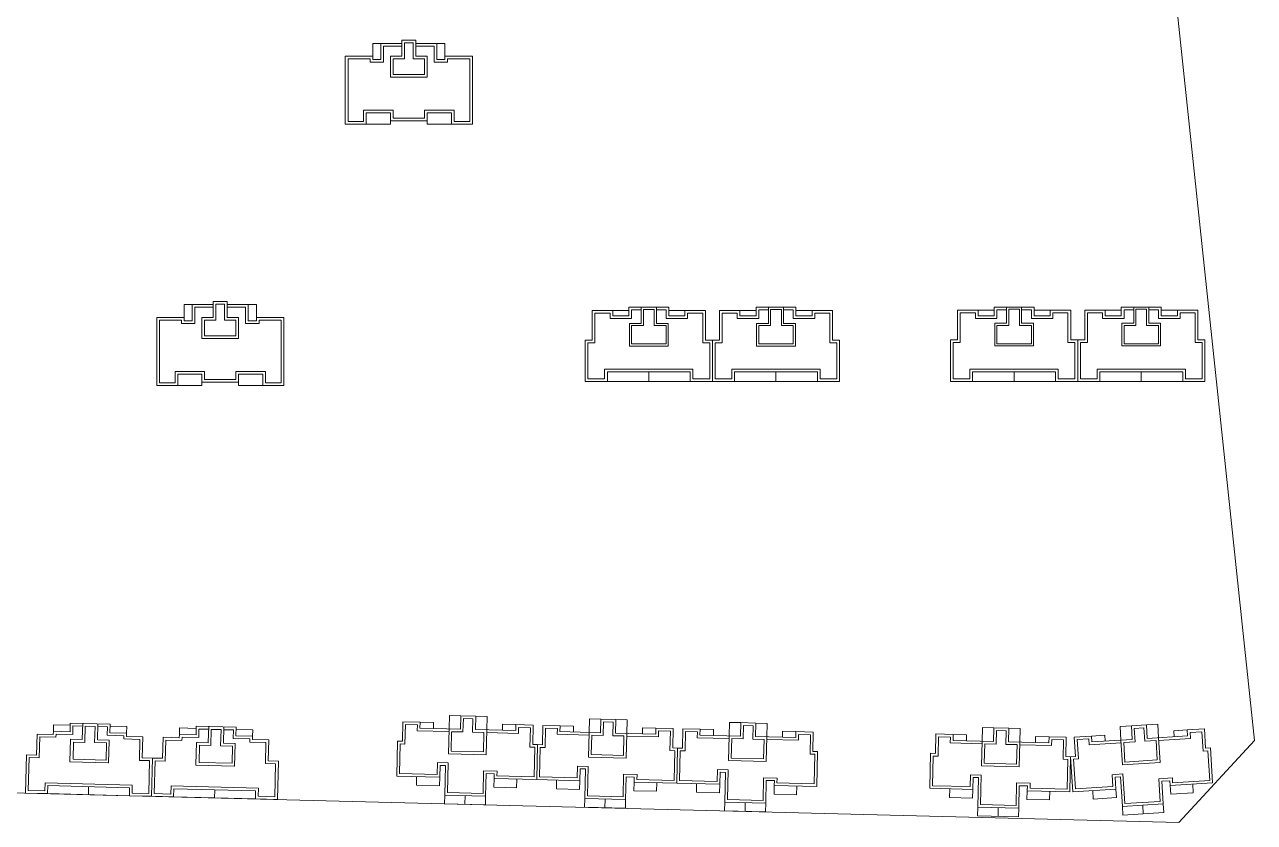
# Model space of a CAD drawing. Extents: x 65861 to 191729, y -16848 to 27649.
# Drawn here: x 134733 to 137016, y -13831 to -12351 of the extents above; entities that cross this region are included whole.
import ezdxf

# ---------------------------------------------------------------- set-up
doc = ezdxf.new("R2010")
doc.units = 0
doc.header["$LTSCALE"] = 1000
doc.header["$MEASUREMENT"] = 0
doc.layers.add('140', color=2, linetype='Continuous', lineweight=5)

msp = doc.modelspace()

# ---------------------------------------------------------------- linework, layer by layer
at = {"layer": '140', "color": 7}
for p, q in [((137016.2, -13678.4), (136757.8, -11240.6)), ((135379.7, -12385.4), (135394.7, -12385.4)), ((135379.7, -12409.4), (135379.7, -12385.4)), ((135394.7, -12385.4), (135394.7, -12415.4)), ((135433.7, -12385.4), (135394.7, -12385.4)), ((135399.7, -12390.4), (135399.7, -12420.4)), ((135433.7, -12390.4), (135399.7, -12390.4)), ((135433.7, -12379.4), (135433.7, -12385.4)), ((135459.7, -12379.4), (135433.7, -12379.4)), ((135433.7, -12385.4), (135433.7, -12409.4)), ((135438.7, -12384.4), (135438.7, -12385.4)), ((135454.7, -12384.4), (135438.7, -12384.4)), ((135438.7, -12385.4), (135438.7, -12414.4)), ((135454.7, -12414.4), (135454.7, -12384.4)), ((135459.7, -12385.4), (135459.7, -12379.4)), ((135459.7, -12409.4), (135459.7, -12379.4)), ((135498.7, -12385.4), (135459.7, -12385.4)), ((135493.7, -12390.4), (135459.7, -12390.4)), ((135493.7, -12420.4), (135493.7, -12390.4)), ((135513.7, -12385.4), (135498.7, -12385.4)), ((135498.7, -12415.4), (135498.7, -12385.4)), ((135513.7, -12409.4), (135513.7, -12385.4)), ((135328.7, -12409.4), (135328.7, -12535.4)), ((135361.7, -12409.4), (135328.7, -12409.4)), ((135333.7, -12414.4), (135333.7, -12530.4)), ((135361.7, -12414.4), (135333.7, -12414.4)), ((135379.7, -12409.4), (135361.7, -12409.4)), ((135374.7, -12414.4), (135361.7, -12414.4)), ((135374.7, -12420.4), (135374.7, -12414.4)), ((135379.7, -12415.4), (135379.7, -12409.4)), ((135394.7, -12415.4), (135379.7, -12415.4)), ((135412.7, -12409.4), (135412.7, -12448.4)), ((135433.7, -12409.4), (135412.7, -12409.4)), ((135417.7, -12414.4), (135417.7, -12443.4)), ((135438.7, -12414.4), (135417.7, -12414.4)), ((135475.7, -12414.4), (135454.7, -12414.4)), ((135480.7, -12409.4), (135459.7, -12409.4)), ((135475.7, -12443.4), (135475.7, -12414.4)), ((135480.7, -12448.4), (135480.7, -12409.4)), ((135513.7, -12415.4), (135498.7, -12415.4)), ((135513.7, -12409.4), (135513.7, -12415.4)), ((135531.7, -12409.4), (135513.7, -12409.4)), ((135518.7, -12414.4), (135518.7, -12420.4)), ((135531.7, -12414.4), (135518.7, -12414.4)), ((135564.7, -12409.4), (135531.7, -12409.4)), ((135559.7, -12414.4), (135531.7, -12414.4)), ((135559.7, -12530.4), (135559.7, -12414.4)), ((135564.7, -12535.4), (135564.7, -12409.4)), ((135399.7, -12420.4), (135374.7, -12420.4)), ((135518.7, -12420.4), (135493.7, -12420.4)), ((135412.7, -12448.4), (135480.7, -12448.4)), ((135417.7, -12443.4), (135475.7, -12443.4)), ((135362.7, -12509.4), (135417.7, -12509.4)), ((135362.7, -12530.4), (135362.7, -12509.4)), ((135417.7, -12509.4), (135417.7, -12524.4)), ((135475.7, -12509.4), (135530.7, -12509.4)), ((135475.7, -12524.4), (135475.7, -12509.4)), ((135530.7, -12509.4), (135530.7, -12530.4)), ((135333.7, -12530.4), (135362.7, -12530.4)), ((135367.7, -12514.4), (135412.7, -12514.4)), ((135367.7, -12535.4), (135367.7, -12514.4)), ((135412.7, -12514.4), (135412.7, -12529.4)), ((135412.7, -12535.4), (135412.7, -12529.4)), ((135412.7, -12529.4), (135446.7, -12529.4)), ((135417.7, -12524.4), (135446.7, -12524.4)), ((135446.7, -12524.4), (135475.7, -12524.4)), ((135446.7, -12529.4), (135480.7, -12529.4)), ((135480.7, -12514.4), (135525.7, -12514.4)), ((135480.7, -12529.4), (135480.7, -12514.4)), ((135480.7, -12535.4), (135480.7, -12529.4)), ((135525.7, -12514.4), (135525.7, -12535.4)), ((135530.7, -12530.4), (135559.7, -12530.4)), ((135328.7, -12535.4), (135367.7, -12535.4)), ((135367.7, -12535.4), (135412.7, -12535.4)), ((135525.7, -12535.4), (135480.7, -12535.4)), ((135525.7, -12535.4), (135564.7, -12535.4)), ((135029.6, -12870), (135044.6, -12870)), ((135029.6, -12894), (135029.6, -12870)), ((135044.6, -12870), (135044.6, -12900)), ((135083.6, -12870), (135044.6, -12870)), ((135049.6, -12875), (135049.6, -12905)), ((135083.6, -12875), (135049.6, -12875)), ((135083.6, -12864), (135083.6, -12870)), ((135109.6, -12864), (135083.6, -12864)), ((135083.6, -12870), (135083.6, -12894)), ((135088.6, -12869), (135088.6, -12870)), ((135104.6, -12869), (135088.6, -12869)), ((135088.6, -12870), (135088.6, -12899)), ((135104.6, -12899), (135104.6, -12869)), ((135109.6, -12870), (135109.6, -12864)), ((135109.6, -12894), (135109.6, -12864)), ((135148.6, -12870), (135109.6, -12870)), ((135143.6, -12875), (135109.6, -12875)), ((135143.6, -12905), (135143.6, -12875)), ((135163.6, -12870), (135148.6, -12870)), ((135148.6, -12900), (135148.6, -12870)), ((135163.6, -12894), (135163.6, -12870)), ((135855.1, -12875), (135929.1, -12875)), ((135855.1, -12891), (135855.1, -12875)), ((135878.1, -12875), (135878.1, -12905)), ((135906.1, -12905), (135906.1, -12875)), ((135929.1, -12875), (135929.1, -12891)), ((136091.1, -12875), (136165.1, -12875)), ((136091.1, -12891), (136091.1, -12875)), ((136114.1, -12875), (136114.1, -12905)), ((136142.1, -12905), (136142.1, -12875)), ((136165.1, -12875), (136165.1, -12891)), ((136533.2, -12874.6), (136607.2, -12874.6)), ((136533.2, -12890.6), (136533.2, -12874.6)), ((136556.2, -12874.6), (136556.2, -12904.6)), ((136584.2, -12904.6), (136584.2, -12874.6)), ((136607.2, -12874.6), (136607.2, -12890.6)), ((136769.2, -12874.6), (136843.2, -12874.6)), ((136769.2, -12890.6), (136769.2, -12874.6)), ((136792.2, -12874.6), (136792.2, -12904.6)), ((136820.2, -12904.6), (136820.2, -12874.6)), ((136843.2, -12874.6), (136843.2, -12890.6)), ((134978.6, -12894), (134978.6, -13020)), ((135011.6, -12894), (134978.6, -12894)), ((135029.6, -12894), (135011.6, -12894)), ((135029.6, -12900), (135029.6, -12894)), ((135062.6, -12894), (135062.6, -12933)), ((135083.6, -12894), (135062.6, -12894)), ((135130.6, -12894), (135109.6, -12894)), ((135130.6, -12933), (135130.6, -12894)), ((135163.6, -12894), (135163.6, -12900)), ((135181.6, -12894), (135163.6, -12894)), ((135214.6, -12894), (135181.6, -12894)), ((135214.6, -13020), (135214.6, -12894)), ((135787.1, -12881), (135825.1, -12881)), ((135787.1, -12936), (135787.1, -12881)), ((135792.1, -12886), (135820.1, -12886)), ((135792.1, -12941), (135792.1, -12886)), ((135820.1, -12886), (135820.1, -12896)), ((135820.1, -12896), (135860.1, -12896)), ((135823.1, -12881), (135825.1, -12881)), ((135825.1, -12881), (135855.1, -12881)), ((135825.1, -12881), (135825.1, -12891)), ((135825.1, -12891), (135855.1, -12891)), ((135860.1, -12880), (135878.1, -12880)), ((135860.1, -12896), (135860.1, -12880)), ((135902.1, -12879), (135882.1, -12879)), ((135882.1, -12879), (135882.1, -12909)), ((135902.1, -12909), (135902.1, -12879)), ((135906.1, -12880), (135924.1, -12880)), ((135924.1, -12880), (135924.1, -12896)), ((135924.1, -12896), (135964.1, -12896)), ((135959.1, -12881), (135929.1, -12881)), ((135929.1, -12891), (135959.1, -12891)), ((135959.1, -12881), (135997.1, -12881)), ((135959.1, -12891), (135959.1, -12881)), ((135964.1, -12886), (135992.1, -12886)), ((135964.1, -12896), (135964.1, -12886)), ((135992.1, -12886), (135992.1, -12941)), ((135997.1, -12881), (135997.1, -12936)), ((136023.1, -12881), (136061.1, -12881)), ((136023.1, -12936), (136023.1, -12881)), ((136028.1, -12886), (136056.1, -12886)), ((136028.1, -12941), (136028.1, -12886)), ((136056.1, -12886), (136056.1, -12896)), ((136056.1, -12896), (136096.1, -12896)), ((136059.1, -12881), (136061.1, -12881)), ((136061.1, -12881), (136091.1, -12881)), ((136061.1, -12881), (136061.1, -12891)), ((136061.1, -12891), (136091.1, -12891)), ((136096.1, -12880), (136114.1, -12880)), ((136096.1, -12896), (136096.1, -12880)), ((136138.1, -12879), (136118.1, -12879)), ((136118.1, -12879), (136118.1, -12909)), ((136138.1, -12909), (136138.1, -12879)), ((136142.1, -12880), (136160.1, -12880)), ((136160.1, -12880), (136160.1, -12896)), ((136160.1, -12896), (136200.1, -12896)), ((136195.1, -12881), (136165.1, -12881)), ((136165.1, -12891), (136195.1, -12891)), ((136195.1, -12881), (136233.1, -12881)), ((136195.1, -12891), (136195.1, -12881)), ((136200.1, -12886), (136228.1, -12886)), ((136200.1, -12896), (136200.1, -12886)), ((136228.1, -12886), (136228.1, -12941)), ((136233.1, -12881), (136233.1, -12936)), ((136465.2, -12880.6), (136503.2, -12880.6)), ((136465.2, -12935.6), (136465.2, -12880.6)), ((136470.2, -12885.6), (136498.2, -12885.6)), ((136470.2, -12940.6), (136470.2, -12885.6)), ((136498.2, -12885.6), (136498.2, -12895.6)), ((136498.2, -12895.6), (136538.2, -12895.6)), ((136501.2, -12880.6), (136503.2, -12880.6)), ((136503.2, -12880.6), (136533.2, -12880.6)), ((136503.2, -12880.6), (136503.2, -12890.6)), ((136503.2, -12890.6), (136533.2, -12890.6)), ((136538.2, -12879.6), (136556.2, -12879.6)), ((136538.2, -12895.6), (136538.2, -12879.6)), ((136580.2, -12878.6), (136560.2, -12878.6)), ((136560.2, -12878.6), (136560.2, -12908.6)), ((136580.2, -12908.6), (136580.2, -12878.6)), ((136584.2, -12879.6), (136602.2, -12879.6)), ((136602.2, -12879.6), (136602.2, -12895.6)), ((136602.2, -12895.6), (136642.2, -12895.6)), ((136637.2, -12880.6), (136607.2, -12880.6)), ((136607.2, -12890.6), (136637.2, -12890.6)), ((136637.2, -12880.6), (136675.2, -12880.6)), ((136637.2, -12890.6), (136637.2, -12880.6)), ((136642.2, -12885.6), (136670.2, -12885.6)), ((136642.2, -12895.6), (136642.2, -12885.6)), ((136670.2, -12885.6), (136670.2, -12940.6)), ((136675.2, -12880.6), (136675.2, -12935.6)), ((136701.2, -12880.6), (136739.2, -12880.6)), ((136701.2, -12935.6), (136701.2, -12880.6)), ((136706.2, -12885.6), (136734.2, -12885.6)), ((136706.2, -12940.6), (136706.2, -12885.6)), ((136734.2, -12885.6), (136734.2, -12895.6)), ((136734.2, -12895.6), (136774.2, -12895.6)), ((136737.2, -12880.6), (136739.2, -12880.6)), ((136739.2, -12880.6), (136769.2, -12880.6)), ((136739.2, -12880.6), (136739.2, -12890.6)), ((136739.2, -12890.6), (136769.2, -12890.6)), ((136774.2, -12879.6), (136792.2, -12879.6)), ((136774.2, -12895.6), (136774.2, -12879.6)), ((136816.2, -12878.6), (136796.2, -12878.6)), ((136796.2, -12878.6), (136796.2, -12908.6)), ((136816.2, -12908.6), (136816.2, -12878.6)), ((136820.2, -12879.6), (136838.2, -12879.6)), ((136838.2, -12879.6), (136838.2, -12895.6)), ((136838.2, -12895.6), (136878.2, -12895.6)), ((136873.2, -12880.6), (136843.2, -12880.6)), ((136843.2, -12890.6), (136873.2, -12890.6)), ((136873.2, -12880.6), (136911.2, -12880.6)), ((136873.2, -12890.6), (136873.2, -12880.6)), ((136878.2, -12885.6), (136906.2, -12885.6)), ((136878.2, -12895.6), (136878.2, -12885.6)), ((136906.2, -12885.6), (136906.2, -12940.6)), ((136911.2, -12880.6), (136911.2, -12935.6)), ((134983.6, -12899), (134983.6, -13015)), ((135011.6, -12899), (134983.6, -12899)), ((135024.6, -12899), (135011.6, -12899)), ((135024.6, -12905), (135024.6, -12899)), ((135049.6, -12905), (135024.6, -12905)), ((135044.6, -12900), (135029.6, -12900)), ((135067.6, -12899), (135067.6, -12928)), ((135088.6, -12899), (135067.6, -12899)), ((135125.6, -12899), (135104.6, -12899)), ((135125.6, -12928), (135125.6, -12899)), ((135168.6, -12905), (135143.6, -12905)), ((135163.6, -12900), (135148.6, -12900)), ((135168.6, -12899), (135168.6, -12905)), ((135181.6, -12899), (135168.6, -12899)), ((135209.6, -12899), (135181.6, -12899)), ((135209.6, -13015), (135209.6, -12899)), ((135856.1, -12905), (135856.1, -12947)), ((135878.1, -12905), (135856.1, -12905)), ((135860.1, -12909), (135860.1, -12943)), ((135882.1, -12909), (135860.1, -12909)), ((135924.1, -12909), (135902.1, -12909)), ((135928.1, -12905), (135906.1, -12905)), ((135924.1, -12943), (135924.1, -12909)), ((135928.1, -12947), (135928.1, -12905)), ((136092.1, -12905), (136092.1, -12947)), ((136114.1, -12905), (136092.1, -12905)), ((136096.1, -12909), (136096.1, -12943)), ((136118.1, -12909), (136096.1, -12909)), ((136160.1, -12909), (136138.1, -12909)), ((136164.1, -12905), (136142.1, -12905)), ((136160.1, -12943), (136160.1, -12909)), ((136164.1, -12947), (136164.1, -12905)), ((136534.2, -12904.6), (136534.2, -12946.6)), ((136556.2, -12904.6), (136534.2, -12904.6)), ((136538.2, -12908.6), (136538.2, -12942.6)), ((136560.2, -12908.6), (136538.2, -12908.6)), ((136602.2, -12908.6), (136580.2, -12908.6)), ((136606.2, -12904.6), (136584.2, -12904.6)), ((136602.2, -12942.6), (136602.2, -12908.6)), ((136606.2, -12946.6), (136606.2, -12904.6)), ((136770.2, -12904.6), (136770.2, -12946.6)), ((136792.2, -12904.6), (136770.2, -12904.6)), ((136774.2, -12908.6), (136774.2, -12942.6)), ((136796.2, -12908.6), (136774.2, -12908.6)), ((136838.2, -12908.6), (136816.2, -12908.6)), ((136842.2, -12904.6), (136820.2, -12904.6)), ((136838.2, -12942.6), (136838.2, -12908.6)), ((136842.2, -12946.6), (136842.2, -12904.6)), ((135062.6, -12933), (135130.6, -12933)), ((135067.6, -12928), (135125.6, -12928)), ((135774.1, -12936), (135787.1, -12936)), ((135774.1, -13013), (135774.1, -12936)), ((135779.1, -12941), (135792.1, -12941)), ((135779.1, -13008), (135779.1, -12941)), ((135860.1, -12943), (135924.1, -12943)), ((135992.1, -12941), (136005.1, -12941)), ((135997.1, -12936), (136010.1, -12936)), ((136005.1, -12941), (136005.1, -13008)), ((136010.1, -12936), (136010.1, -13013)), ((136010.1, -12936), (136023.1, -12936)), ((136010.1, -13013), (136010.1, -12936)), ((136015.1, -12941), (136028.1, -12941)), ((136015.1, -13008), (136015.1, -12941)), ((136096.1, -12943), (136160.1, -12943)), ((136228.1, -12941), (136241.1, -12941)), ((136233.1, -12936), (136246.1, -12936)), ((136241.1, -12941), (136241.1, -13008)), ((136246.1, -12936), (136246.1, -13013)), ((136452.2, -12935.6), (136465.2, -12935.6)), ((136452.2, -13012.6), (136452.2, -12935.6)), ((136457.2, -12940.6), (136470.2, -12940.6)), ((136457.2, -13007.6), (136457.2, -12940.6)), ((136538.2, -12942.6), (136602.2, -12942.6)), ((136670.2, -12940.6), (136683.2, -12940.6)), ((136675.2, -12935.6), (136688.2, -12935.6)), ((136683.2, -12940.6), (136683.2, -13007.6)), ((136688.2, -12935.6), (136688.2, -13012.6)), ((136688.2, -12935.6), (136701.2, -12935.6)), ((136688.2, -13012.6), (136688.2, -12935.6)), ((136693.2, -12940.6), (136706.2, -12940.6)), ((136693.2, -13007.6), (136693.2, -12940.6)), ((136774.2, -12942.6), (136838.2, -12942.6)), ((136906.2, -12940.6), (136919.2, -12940.6)), ((136911.2, -12935.6), (136924.2, -12935.6)), ((136919.2, -12940.6), (136919.2, -13007.6)), ((136924.2, -12935.6), (136924.2, -13012.6)), ((135856.1, -12946), (135856.1, -12947)), ((135856.1, -12947), (135928.1, -12947)), ((135927.1, -12947), (135928.1, -12947)), ((136092.1, -12946), (136092.1, -12947)), ((136092.1, -12947), (136164.1, -12947)), ((136163.1, -12947), (136164.1, -12947)), ((136534.2, -12945.6), (136534.2, -12946.6)), ((136534.2, -12946.6), (136606.2, -12946.6)), ((136605.2, -12946.6), (136606.2, -12946.6)), ((136770.2, -12945.6), (136770.2, -12946.6)), ((136770.2, -12946.6), (136842.2, -12946.6)), ((136841.2, -12946.6), (136842.2, -12946.6)), ((135012.6, -12994), (135067.6, -12994)), ((135012.6, -13015), (135012.6, -12994)), ((135017.6, -12999), (135062.6, -12999)), ((135017.6, -13020), (135017.6, -12999)), ((135062.6, -12999), (135062.6, -13014)), ((135067.6, -12994), (135067.6, -13009)), ((135067.6, -13009), (135096.6, -13009)), ((135096.6, -13009), (135125.6, -13009)), ((135125.6, -12994), (135180.6, -12994)), ((135125.6, -13009), (135125.6, -12994)), ((135130.6, -12999), (135175.6, -12999)), ((135130.6, -13014), (135130.6, -12999)), ((135175.6, -12999), (135175.6, -13020)), ((135180.6, -12994), (135180.6, -13015)), ((135810.1, -13008), (135779.1, -13008)), ((135810.1, -12990), (135810.1, -13008)), ((135892.1, -12990), (135810.1, -12990)), ((135815.1, -12995), (135815.1, -13013)), ((135892.1, -12995), (135815.1, -12995)), ((135974.1, -12990), (135892.1, -12990)), ((135969.1, -12995), (135892.1, -12995)), ((135892.1, -12995), (135892.1, -13013)), ((135969.1, -13013), (135969.1, -12995)), ((135974.1, -13008), (135974.1, -12990)), ((136005.1, -13008), (135974.1, -13008)), ((136046.1, -13008), (136015.1, -13008)), ((136046.1, -12990), (136046.1, -13008)), ((136128.1, -12990), (136046.1, -12990)), ((136051.1, -12995), (136051.1, -13013)), ((136128.1, -12995), (136051.1, -12995)), ((136210.1, -12990), (136128.1, -12990)), ((136205.1, -12995), (136128.1, -12995)), ((136128.1, -12995), (136128.1, -13013)), ((136205.1, -13013), (136205.1, -12995)), ((136210.1, -13008), (136210.1, -12990)), ((136241.1, -13008), (136210.1, -13008)), ((136488.2, -13007.6), (136457.2, -13007.6)), ((136488.2, -12989.6), (136488.2, -13007.6)), ((136570.2, -12989.6), (136488.2, -12989.6)), ((136493.2, -12994.6), (136493.2, -13012.6)), ((136570.2, -12994.6), (136493.2, -12994.6)), ((136652.2, -12989.6), (136570.2, -12989.6)), ((136647.2, -12994.6), (136570.2, -12994.6)), ((136570.2, -12994.6), (136570.2, -13012.6)), ((136647.2, -13012.6), (136647.2, -12994.6)), ((136652.2, -13007.6), (136652.2, -12989.6)), ((136683.2, -13007.6), (136652.2, -13007.6)), ((136724.2, -13007.6), (136693.2, -13007.6)), ((136724.2, -12989.6), (136724.2, -13007.6)), ((136806.2, -12989.6), (136724.2, -12989.6)), ((136729.2, -12994.6), (136729.2, -13012.6)), ((136806.2, -12994.6), (136729.2, -12994.6)), ((136888.2, -12989.6), (136806.2, -12989.6)), ((136883.2, -12994.6), (136806.2, -12994.6)), ((136806.2, -12994.6), (136806.2, -13012.6)), ((136883.2, -13012.6), (136883.2, -12994.6)), ((136888.2, -13007.6), (136888.2, -12989.6)), ((136919.2, -13007.6), (136888.2, -13007.6)), ((134978.6, -13020), (135017.6, -13020)), ((134983.6, -13015), (135012.6, -13015)), ((135017.6, -13020), (135062.6, -13020)), ((135062.6, -13020), (135062.6, -13014)), ((135062.6, -13014), (135096.6, -13014)), ((135096.6, -13014), (135130.6, -13014)), ((135130.6, -13020), (135130.6, -13014)), ((135175.6, -13020), (135130.6, -13020)), ((135175.6, -13020), (135214.6, -13020)), ((135180.6, -13015), (135209.6, -13015)), ((135815.1, -13013), (135774.1, -13013)), ((135892.1, -13013), (135815.1, -13013)), ((135892.1, -13013), (135969.1, -13013)), ((136010.1, -13013), (135969.1, -13013)), ((136051.1, -13013), (136010.1, -13013)), ((136128.1, -13013), (136051.1, -13013)), ((136128.1, -13013), (136205.1, -13013)), ((136246.1, -13013), (136205.1, -13013)), ((136493.2, -13012.6), (136452.2, -13012.6)), ((136570.2, -13012.6), (136493.2, -13012.6)), ((136570.2, -13012.6), (136647.2, -13012.6)), ((136688.2, -13012.6), (136647.2, -13012.6)), ((136729.2, -13012.6), (136688.2, -13012.6)), ((136806.2, -13012.6), (136729.2, -13012.6)), ((136806.2, -13012.6), (136883.2, -13012.6)), ((136924.2, -13012.6), (136883.2, -13012.6)), ((134786.8, -13661.6), (134787.1, -13649.6)), ((134787.1, -13649.6), (134818.1, -13650.4)), ((134818.2, -13646.4), (134817.8, -13662.4)), ((134892.2, -13648.2), (134818.2, -13646.4)), ((134823.1, -13651.5), (134822.7, -13667.5)), ((134841.1, -13651.9), (134823.1, -13651.5)), ((134841.2, -13646.9), (134840.5, -13675.9)), ((134868.4, -13677.6), (134869.2, -13647.6)), ((134891.8, -13664.2), (134892.2, -13648.2)), ((135434.7, -13680.1), (135435.6, -13644.1)), ((135435.6, -13644.1), (135467.6, -13644.9)), ((135439.5, -13685.2), (135440.4, -13649.2)), ((135440.4, -13649.2), (135462.4, -13649.8)), ((135462.4, -13649.8), (135462.2, -13660.8)), ((135467.6, -13644.9), (135467.3, -13655.9)), ((135467.6, -13644.9), (135492.5, -13645.5)), ((135492.5, -13645.5), (135492.3, -13656.5)), ((135521.3, -13657.2), (135521.9, -13632.2)), ((135521.9, -13632.2), (135542.9, -13632.8)), ((135542.3, -13657.8), (135542.9, -13632.8)), ((135542.9, -13632.8), (135570.9, -13633.5)), ((135547.8, -13637.9), (135547.1, -13662.9)), ((135565.7, -13638.3), (135547.8, -13637.9)), ((135565.1, -13663.3), (135565.7, -13638.3)), ((135570.9, -13633.5), (135570.2, -13658.5)), ((135570.9, -13633.5), (135591.9, -13634)), ((135591.9, -13634), (135591.2, -13659)), ((135620.2, -13659.7), (135620.5, -13648.7)), ((135620.5, -13648.7), (135645.5, -13649.3)), ((135645.2, -13660.3), (135645.5, -13649.3)), ((135645.5, -13649.3), (135677.5, -13650.1)), ((135677.5, -13650.1), (135676.6, -13686.1)), ((135694.6, -13686.5), (135695.5, -13650.6)), ((135695.5, -13650.6), (135727.5, -13651.3)), ((135727.5, -13651.3), (135727.2, -13662.3)), ((135727.5, -13651.3), (135752.5, -13652)), ((135781.2, -13663.7), (135781.8, -13638.7)), ((135781.8, -13638.7), (135802.8, -13639.2)), ((135802.2, -13664.2), (135802.8, -13639.2)), ((135802.8, -13639.2), (135830.8, -13639.9)), ((135807.7, -13644.3), (135807.1, -13669.3)), ((135825.7, -13644.8), (135807.7, -13644.3)), ((135825, -13669.8), (135825.7, -13644.8)), ((135830.8, -13639.9), (135830.2, -13664.9)), ((135830.8, -13639.9), (135851.8, -13640.4)), ((135851.8, -13640.4), (135851.2, -13665.4)), ((136041.1, -13670.1), (136041.7, -13645.1)), ((136041.7, -13645.1), (136062.7, -13645.6)), ((136062.1, -13670.6), (136062.7, -13645.6)), ((136062.7, -13645.6), (136090.7, -13646.3)), ((136067.6, -13650.8), (136067, -13675.8)), ((136085.6, -13651.2), (136067.6, -13650.8)), ((136085, -13676.2), (136085.6, -13651.2)), ((136090.7, -13646.3), (136090.1, -13671.3)), ((136090.7, -13646.3), (136111.7, -13646.9)), ((136111.7, -13646.9), (136111.1, -13671.8)), ((136787.8, -13651.7), (136815.7, -13649.9)), ((136815.7, -13649.9), (136836.7, -13648.6)), ((136815.7, -13649.9), (136817.3, -13674.9)), ((136836.7, -13648.6), (136838.2, -13673.6)), ((134756.7, -13666.8), (134755.7, -13705.8)), ((134786.7, -13667.6), (134756.7, -13666.8)), ((134761.5, -13671.9), (134760.6, -13710.9)), ((134791.5, -13672.7), (134761.5, -13671.9)), ((134786.8, -13661.6), (134786.7, -13667.6)), ((134817.8, -13662.4), (134786.8, -13661.6)), ((134791.7, -13666.7), (134791.5, -13672.7)), ((134822.7, -13667.5), (134791.7, -13666.7)), ((134846.1, -13652.1), (134845.3, -13682.1)), ((134864.1, -13652.5), (134846.1, -13652.1)), ((134863.3, -13682.5), (134864.1, -13652.5)), ((134887.1, -13653.1), (134869.1, -13652.7)), ((134886.6, -13669.1), (134887.1, -13653.1)), ((134917.6, -13669.9), (134886.6, -13669.1)), ((134922.8, -13665), (134891.8, -13664.2)), ((134923.1, -13653), (134892.1, -13652.2)), ((134917.5, -13675.9), (134917.6, -13669.9)), ((134922.6, -13671), (134922.8, -13665)), ((134952.6, -13671.8), (134922.6, -13671)), ((134922.8, -13665), (134923.1, -13653)), ((134951.6, -13710.8), (134952.6, -13671.8)), ((134990.6, -13672.7), (134989.6, -13711.7)), ((135020.6, -13673.5), (134990.6, -13672.7)), ((135020.7, -13667.5), (135020.6, -13673.5)), ((135020.7, -13667.5), (135021, -13655.5)), ((135051.7, -13668.3), (135020.7, -13667.5)), ((135021, -13655.5), (135052, -13656.3)), ((135025.6, -13672.6), (135025.5, -13678.6)), ((135056.6, -13673.4), (135025.6, -13672.6)), ((135052.1, -13652.3), (135051.7, -13668.3)), ((135126.1, -13654.2), (135052.1, -13652.3)), ((135057, -13657.4), (135056.6, -13673.4)), ((135075, -13657.9), (135057, -13657.4)), ((135075.1, -13652.9), (135074.4, -13681.9)), ((135080, -13658), (135079.2, -13688)), ((135098, -13658.5), (135080, -13658)), ((135097.2, -13688.5), (135098, -13658.5)), ((135102.4, -13683.6), (135103.1, -13653.6)), ((135121, -13659), (135103, -13658.6)), ((135120.6, -13675), (135121, -13659)), ((135125.7, -13670.2), (135126.1, -13654.2)), ((135156.7, -13670.9), (135125.7, -13670.2)), ((135157, -13659), (135126, -13658.2)), ((135156.5, -13676.9), (135156.7, -13670.9)), ((135156.7, -13670.9), (135157, -13659)), ((135462.2, -13660.8), (135521.1, -13662.2)), ((135467.3, -13655.9), (135542.3, -13657.8)), ((135521.3, -13657.2), (135520.1, -13703.2)), ((135526.1, -13662.4), (135525.2, -13698.3)), ((135547.1, -13662.9), (135526.1, -13662.4)), ((135586.1, -13663.8), (135565.1, -13663.3)), ((135570.2, -13658.5), (135645.2, -13660.3)), ((135585.2, -13699.8), (135586.1, -13663.8)), ((135590.1, -13705), (135591.2, -13659)), ((135591.1, -13664), (135650.1, -13665.4)), ((135650.1, -13665.4), (135650.4, -13654.4)), ((135650.4, -13654.4), (135672.4, -13655)), ((135672.4, -13655), (135671.5, -13691)), ((135699.5, -13691.7), (135700.4, -13655.7)), ((135700.4, -13655.7), (135722.4, -13656.2)), ((135722.4, -13656.2), (135722.1, -13667.2)), ((135722.1, -13667.2), (135781.1, -13668.7)), ((135727.2, -13662.3), (135802.2, -13664.2)), ((135752.5, -13652), (135752.2, -13663)), ((135781.2, -13663.7), (135780, -13709.7)), ((135786.1, -13668.8), (135785.2, -13704.8)), ((135807.1, -13669.3), (135786.1, -13668.8)), ((135846, -13670.3), (135825, -13669.8)), ((135830.2, -13664.9), (135905.1, -13666.7)), ((135845.1, -13706.3), (135846, -13670.3)), ((135850, -13711.4), (135851.2, -13665.4)), ((135851, -13670.4), (135910, -13671.9)), ((135880.2, -13666.1), (135880.4, -13655.1)), ((135880.4, -13655.1), (135905.4, -13655.7)), ((135905.1, -13666.7), (135905.4, -13655.7)), ((135905.4, -13655.7), (135937.4, -13656.5)), ((135910, -13671.9), (135910.3, -13660.9)), ((135910.3, -13660.9), (135932.3, -13661.4)), ((135932.3, -13661.4), (135931.4, -13697.4)), ((135937.4, -13656.5), (135936.5, -13692.5)), ((135954.5, -13693), (135955.4, -13657)), ((135955.4, -13657), (135987.4, -13657.8)), ((135959.4, -13698.1), (135960.3, -13662.1)), ((135960.3, -13662.1), (135982.3, -13662.7)), ((135982.3, -13662.7), (135982, -13673.7)), ((135982, -13673.7), (136041, -13675.1)), ((135987.4, -13657.8), (135987.1, -13668.8)), ((135987.1, -13668.8), (136062.1, -13670.6)), ((135987.4, -13657.8), (136012.4, -13658.4)), ((136012.4, -13658.4), (136012.1, -13669.4)), ((136041.1, -13670.1), (136040, -13716.1)), ((136090.1, -13671.3), (136165.1, -13673.2)), ((136109.9, -13717.8), (136111.1, -13671.8)), ((136140.1, -13672.6), (136140.3, -13661.6)), ((136140.3, -13661.6), (136165.3, -13662.2)), ((136165.1, -13673.2), (136165.3, -13662.2)), ((136165.3, -13662.2), (136197.3, -13663)), ((136169.9, -13678.3), (136170.2, -13667.3)), ((136170.2, -13667.3), (136192.2, -13667.9)), ((136192.2, -13667.9), (136191.3, -13703.8)), ((136197.3, -13663), (136196.4, -13699)), ((136424.2, -13702.6), (136425.1, -13666.6)), ((136425.1, -13666.6), (136457.1, -13667.4)), ((136429.1, -13707.8), (136430, -13671.8)), ((136430, -13671.8), (136452, -13672.3)), ((136452, -13672.3), (136451.7, -13683.3)), ((136457.1, -13667.4), (136456.8, -13678.4)), ((136457.1, -13667.4), (136482.1, -13668.1)), ((136482.1, -13668.1), (136481.8, -13679.1)), ((136510.8, -13679.8), (136511.4, -13654.8)), ((136511.4, -13654.8), (136532.4, -13655.3)), ((136531.8, -13680.3), (136532.4, -13655.3)), ((136532.4, -13655.3), (136560.4, -13656)), ((136537.3, -13660.4), (136536.7, -13685.4)), ((136555.3, -13660.9), (136537.3, -13660.4)), ((136554.6, -13685.9), (136555.3, -13660.9)), ((136560.4, -13656), (136559.8, -13681)), ((136560.4, -13656), (136581.4, -13656.5)), ((136581.4, -13656.5), (136580.8, -13681.5)), ((136609.8, -13682.2), (136610, -13671.2)), ((136610, -13671.2), (136635, -13671.8)), ((136634.7, -13682.8), (136635, -13671.8)), ((136635, -13671.8), (136667, -13672.6)), ((136667, -13672.6), (136666.1, -13708.6)), ((136681.9, -13672.4), (136713.8, -13670.4)), ((136684.1, -13708.3), (136681.9, -13672.4)), ((136713.8, -13670.4), (136738.7, -13668.8)), ((136713.8, -13670.4), (136714.5, -13681.3)), ((136738.7, -13668.8), (136739.4, -13679.8)), ((136766.8, -13653), (136787.8, -13651.7)), ((136768.4, -13678), (136766.8, -13653)), ((136789.3, -13676.7), (136787.8, -13651.7)), ((136811, -13655.3), (136793.1, -13656.4)), ((136793.1, -13656.4), (136794.6, -13681.3)), ((136812.6, -13680.2), (136811, -13655.3)), ((136817.3, -13674.9), (136892.1, -13670.2)), ((136841.1, -13719.5), (136838.2, -13673.6)), ((136866.5, -13660.8), (136891.4, -13659.2)), ((136867.2, -13671.8), (136866.5, -13660.8)), ((136891.4, -13659.2), (136923.4, -13657.2)), ((136892.1, -13670.2), (136891.4, -13659.2)), ((136896.7, -13663.9), (136918.7, -13662.5)), ((136897.4, -13674.9), (136896.7, -13663.9)), ((136918.7, -13662.5), (136920.9, -13698.5)), ((136923.4, -13657.2), (136925.6, -13693.2)), ((134818.4, -13676.4), (134817.4, -13717.4)), ((134819.4, -13676.4), (134818.4, -13676.4)), ((134840.4, -13676.9), (134819.4, -13676.4)), ((134824.3, -13681.5), (134823.5, -13713.5)), ((134845.3, -13682.1), (134824.3, -13681.5)), ((134840.5, -13675.9), (134840.4, -13676.9)), ((134885.3, -13683.1), (134863.3, -13682.5)), ((134869.4, -13677.7), (134868.4, -13677.6)), ((134890.4, -13678.2), (134869.4, -13677.7)), ((134884.5, -13715), (134885.3, -13683.1)), ((134889.4, -13720.2), (134890.4, -13679.2)), ((134890.4, -13679.2), (134890.4, -13678.2)), ((134947.5, -13676.6), (134917.5, -13675.9)), ((134946.5, -13715.6), (134947.5, -13676.6)), ((134995.5, -13677.9), (134994.5, -13716.9)), ((135025.5, -13678.6), (134995.5, -13677.9)), ((135052.4, -13682.3), (135051.3, -13723.3)), ((135053.4, -13682.3), (135052.4, -13682.3)), ((135074.4, -13682.9), (135053.4, -13682.3)), ((135058.3, -13687.5), (135057.4, -13719.4)), ((135079.2, -13688), (135058.3, -13687.5)), ((135074.4, -13681.9), (135074.4, -13682.9)), ((135119.2, -13689), (135097.2, -13688.5)), ((135103.4, -13683.6), (135102.4, -13683.6)), ((135124.3, -13684.1), (135103.4, -13683.6)), ((135118.4, -13721), (135119.2, -13689)), ((135151.6, -13675.8), (135120.6, -13675)), ((135123.3, -13726.1), (135124.3, -13685.1)), ((135124.3, -13685.1), (135124.3, -13684.1)), ((135151.4, -13681.8), (135151.6, -13675.8)), ((135181.4, -13682.6), (135151.4, -13681.8)), ((135186.5, -13677.7), (135156.5, -13676.9)), ((135180.4, -13721.6), (135181.4, -13682.6)), ((135185.5, -13716.7), (135186.5, -13677.7)), ((135424.1, -13744.9), (135425.7, -13679.9)), ((135425.7, -13679.9), (135434.7, -13680.1)), ((135429.2, -13740), (135430.5, -13685)), ((135430.5, -13685), (135439.5, -13685.2)), ((135671.5, -13691), (135680.5, -13691.2)), ((135676.6, -13686.1), (135685.6, -13686.3)), ((135680.5, -13691.2), (135679.1, -13746.2)), ((135685.6, -13686.3), (135684, -13751.3)), ((135684, -13751.3), (135685.6, -13686.3)), ((135685.6, -13686.3), (135694.6, -13686.5)), ((135689.1, -13746.4), (135690.5, -13691.4)), ((135690.5, -13691.4), (135699.5, -13691.7)), ((135936.5, -13692.5), (135945.5, -13692.8)), ((135945.5, -13692.8), (135943.9, -13757.7)), ((135943.9, -13757.7), (135945.5, -13692.8)), ((135945.5, -13692.8), (135954.5, -13693)), ((136046, -13675.2), (136045.1, -13711.2)), ((136067, -13675.8), (136046, -13675.2)), ((136106, -13676.7), (136085, -13676.2)), ((136105.1, -13712.7), (136106, -13676.7)), ((136111, -13676.8), (136169.9, -13678.3)), ((136451.7, -13683.3), (136510.7, -13684.8)), ((136456.8, -13678.4), (136531.8, -13680.3)), ((136510.8, -13679.8), (136509.6, -13725.8)), ((136515.7, -13684.9), (136514.8, -13720.9)), ((136536.7, -13685.4), (136515.7, -13684.9)), ((136575.6, -13686.4), (136554.6, -13685.9)), ((136559.8, -13681), (136634.7, -13682.8)), ((136574.8, -13722.4), (136575.6, -13686.4)), ((136579.6, -13727.5), (136580.8, -13681.5)), ((136580.6, -13686.5), (136639.6, -13688)), ((136639.6, -13688), (136639.9, -13677)), ((136639.9, -13677), (136661.9, -13677.5)), ((136661.9, -13677.5), (136661, -13713.5)), ((136687.2, -13677), (136709.1, -13675.7)), ((136689.4, -13713), (136687.2, -13677)), ((136709.1, -13675.7), (136709.8, -13686.6)), ((136709.8, -13686.6), (136768.7, -13683)), ((136714.5, -13681.3), (136789.3, -13676.7)), ((136768.4, -13678), (136771.2, -13723.9)), ((136794.6, -13681.3), (136773.7, -13682.6)), ((136773.7, -13682.6), (136775.9, -13718.6)), ((136833.6, -13678.9), (136812.6, -13680.2)), ((136835.8, -13714.8), (136833.6, -13678.9)), ((136838.5, -13678.6), (136897.4, -13674.9)), ((136875.8, -13830.6), (137016.2, -13678.4)), ((136925.6, -13693.2), (136934.6, -13692.6)), ((136934.6, -13692.6), (136938.7, -13757.5)), ((132321.6, -13715), (136875.8, -13830.6)), ((134736.7, -13705.3), (134734.9, -13776.3)), ((134755.7, -13705.8), (134736.7, -13705.3)), ((134741.6, -13710.4), (134740, -13771.4)), ((134760.6, -13710.9), (134741.6, -13710.4)), ((134817.4, -13717.4), (134817.4, -13718.4)), ((134817.4, -13718.4), (134888.4, -13720.2)), ((134823.5, -13713.5), (134884.5, -13715)), ((134965.5, -13716.1), (134946.5, -13715.6)), ((134970.6, -13711.2), (134951.6, -13710.8)), ((134963.9, -13777.1), (134965.5, -13716.1)), ((134968.8, -13782.2), (134970.6, -13711.2)), ((134970.6, -13711.2), (134968.8, -13782.2)), ((134989.6, -13711.7), (134970.6, -13711.2)), ((134975.5, -13716.4), (134973.9, -13777.3)), ((134994.5, -13716.9), (134975.5, -13716.4)), ((135057.4, -13719.4), (135118.4, -13721)), ((135204.5, -13717.2), (135185.5, -13716.7)), ((135202.7, -13788.2), (135204.5, -13717.2)), ((135499.7, -13719.7), (135499.2, -13741.7)), ((135519.7, -13720.2), (135499.7, -13719.7)), ((135520.1, -13703.2), (135590.1, -13705)), ((135525.2, -13698.3), (135585.2, -13699.8)), ((135780, -13709.7), (135850, -13711.4)), ((135785.2, -13704.8), (135845.1, -13706.3)), ((135931.4, -13697.4), (135940.4, -13697.6)), ((135940.4, -13697.6), (135939, -13752.6)), ((135949, -13752.9), (135950.4, -13697.9)), ((135950.4, -13697.9), (135959.4, -13698.1)), ((136040, -13716.1), (136109.9, -13717.8)), ((136045.1, -13711.2), (136105.1, -13712.7)), ((136191.3, -13703.8), (136200.3, -13704.1)), ((136196.4, -13699), (136205.4, -13699.2)), ((136200.3, -13704.1), (136199, -13759)), ((136205.4, -13699.2), (136203.8, -13764.2)), ((136413.6, -13767.4), (136415.2, -13702.4)), ((136415.2, -13702.4), (136424.2, -13702.6)), ((136418.7, -13762.5), (136420.1, -13707.5)), ((136420.1, -13707.5), (136429.1, -13707.8)), ((136661, -13713.5), (136670, -13713.7)), ((136666.1, -13708.6), (136675.1, -13708.8)), ((136670, -13713.7), (136668.6, -13768.7)), ((136675.1, -13708.8), (136673.5, -13773.8)), ((136675.1, -13708.8), (136684.1, -13708.3)), ((136679.2, -13773.7), (136675.1, -13708.8)), ((136680.4, -13713.5), (136689.4, -13713)), ((136683.9, -13768.4), (136680.4, -13713.5)), ((136771.2, -13723.9), (136841.1, -13719.5)), ((136775.9, -13718.6), (136835.8, -13714.8)), ((136920.9, -13698.5), (136929.9, -13697.9)), ((136929.9, -13697.9), (136933.4, -13752.8)), ((134888.4, -13720.2), (134889.4, -13720.2)), ((135051.3, -13723.3), (135051.3, -13724.3)), ((135051.3, -13724.3), (135122.3, -13726.1)), ((135122.3, -13726.1), (135123.3, -13726.1)), ((135199.4, -13722.1), (135180.4, -13721.6)), ((135197.9, -13783), (135199.4, -13722.1)), ((135499.2, -13741.7), (135429.2, -13740)), ((135504.6, -13724.8), (135504, -13746.8)), ((135514.6, -13725.1), (135504.6, -13724.8)), ((135513.2, -13780.1), (135514.6, -13725.1)), ((135518.3, -13775.2), (135519.7, -13720.2)), ((135585.4, -13734.8), (135584.3, -13776.8)), ((135610.4, -13735.5), (135585.4, -13734.8)), ((135590.2, -13740), (135589.2, -13782)), ((135605.2, -13740.3), (135590.2, -13740)), ((135605, -13749.3), (135605.2, -13740.3)), ((135610.1, -13744.5), (135610.4, -13735.5)), ((135759.6, -13726.2), (135759.1, -13748.2)), ((135779.6, -13726.7), (135759.6, -13726.2)), ((135764.5, -13731.3), (135764, -13753.3)), ((135774.5, -13731.5), (135764.5, -13731.3)), ((135773.1, -13786.5), (135774.5, -13731.5)), ((135778.3, -13781.6), (135779.6, -13726.7)), ((135845.3, -13741.3), (135844.2, -13783.3)), ((135870.3, -13741.9), (135845.3, -13741.3)), ((135870.1, -13750.9), (135870.3, -13741.9)), ((136019.6, -13732.6), (136019, -13754.6)), ((136039.5, -13733.1), (136019.6, -13732.6)), ((136024.4, -13737.7), (136023.9, -13759.7)), ((136034.4, -13738), (136024.4, -13737.7)), ((136033.1, -13793), (136034.4, -13738)), ((136038.2, -13788.1), (136039.5, -13733.1)), ((136489.2, -13742.3), (136488.7, -13764.2)), ((136509.2, -13742.8), (136489.2, -13742.3)), ((136507.9, -13797.7), (136509.2, -13742.8)), ((136509.6, -13725.8), (136579.6, -13727.5)), ((136514.8, -13720.9), (136574.8, -13722.4)), ((136772.3, -13740.8), (136752.3, -13742.1)), ((136752.3, -13742.1), (136753.7, -13764)), ((136775.7, -13795.7), (136772.3, -13740.8)), ((134771, -13772.2), (134771.4, -13757.2)), ((134771.4, -13757.2), (134933.3, -13761.3)), ((134775.9, -13777.3), (134776.3, -13762.3)), ((134776.3, -13762.3), (134928.2, -13766.2)), ((134852.2, -13764.3), (134851.8, -13779.3)), ((134933.3, -13761.3), (134933, -13776.3)), ((135004.9, -13778.1), (135005.3, -13763.1)), ((135005.3, -13763.1), (135167.3, -13767.2)), ((135504, -13746.8), (135424.1, -13744.9)), ((135461.1, -13745.8), (135460.7, -13761.8)), ((135460.7, -13761.8), (135503.6, -13762.8)), ((135503.6, -13762.8), (135504, -13746.8)), ((135604.6, -13765.3), (135605, -13749.3)), ((135646.6, -13766.4), (135604.6, -13765.3)), ((135684, -13751.3), (135605, -13749.3)), ((135679.1, -13746.2), (135610.1, -13744.5)), ((135647, -13750.4), (135646.6, -13766.4)), ((135764, -13753.3), (135684, -13751.3)), ((135759.1, -13748.2), (135689.1, -13746.4)), ((135721, -13752.2), (135720.6, -13768.2)), ((135763.6, -13769.3), (135764, -13753.3)), ((135850.2, -13746.4), (135849.1, -13788.4)), ((135865.2, -13746.8), (135850.2, -13746.4)), ((135864.5, -13771.8), (135864.9, -13755.8)), ((135864.9, -13755.8), (135865.2, -13746.8)), ((135943.9, -13757.7), (135864.9, -13755.8)), ((135939, -13752.6), (135870.1, -13750.9)), ((135906.9, -13756.8), (135906.5, -13772.8)), ((136023.9, -13759.7), (135943.9, -13757.7)), ((136019, -13754.6), (135949, -13752.9)), ((135980.9, -13758.7), (135980.5, -13774.6)), ((136023.5, -13775.7), (136023.9, -13759.7)), ((136105.2, -13747.7), (136104.2, -13789.7)), ((136130.2, -13748.3), (136105.2, -13747.7)), ((136110.1, -13752.8), (136109, -13794.8)), ((136125.1, -13753.2), (136110.1, -13752.8)), ((136124.5, -13778.2), (136124.9, -13762.2)), ((136124.9, -13762.2), (136125.1, -13753.2)), ((136203.8, -13764.2), (136124.9, -13762.2)), ((136130, -13757.3), (136130.2, -13748.3)), ((136199, -13759), (136130, -13757.3)), ((136166.8, -13763.3), (136166.4, -13779.3)), ((136488.7, -13764.2), (136418.7, -13762.5)), ((136494.1, -13747.4), (136493.6, -13769.4)), ((136504.1, -13747.6), (136494.1, -13747.4)), ((136502.7, -13802.6), (136504.1, -13747.6)), ((136574.9, -13757.4), (136573.8, -13799.4)), ((136599.9, -13758), (136574.9, -13757.4)), ((136579.8, -13762.5), (136578.7, -13804.5)), ((136594.8, -13762.9), (136579.8, -13762.5)), ((136594.5, -13771.9), (136594.8, -13762.9)), ((136599.7, -13767), (136599.9, -13758)), ((136753.7, -13764), (136683.9, -13768.4)), ((136767.6, -13746.1), (136757.6, -13746.8)), ((136757.6, -13746.8), (136759, -13768.7)), ((136771.1, -13801), (136767.6, -13746.1)), ((136863.9, -13748.1), (136839, -13749.7)), ((136839, -13749.7), (136841.6, -13791.6)), ((136859.3, -13753.4), (136844.3, -13754.4)), ((136844.3, -13754.4), (136846.9, -13796.3)), ((136859.8, -13762.4), (136859.3, -13753.4)), ((136938.7, -13757.5), (136859.8, -13762.4)), ((136860.8, -13778.4), (136859.8, -13762.4)), ((136864.5, -13757.1), (136863.9, -13748.1)), ((136933.4, -13752.8), (136864.5, -13757.1)), ((136901.7, -13759.8), (136902.7, -13775.8)), ((134734.9, -13776.3), (134775.9, -13777.3)), ((134740, -13771.4), (134771, -13772.2)), ((134775.9, -13777.3), (134927.8, -13781.2)), ((134928.2, -13766.2), (134927.8, -13781.2)), ((134927.8, -13781.2), (134968.8, -13782.2)), ((134933, -13776.3), (134963.9, -13777.1)), ((134968.8, -13782.2), (135009.8, -13783.3)), ((134973.9, -13777.3), (135004.9, -13778.1)), ((135009.8, -13783.3), (135010.2, -13768.3)), ((135009.8, -13783.3), (135161.7, -13787.1)), ((135010.2, -13768.3), (135162.1, -13772.1)), ((135086.2, -13770.2), (135085.8, -13785.2)), ((135162.1, -13772.1), (135161.7, -13787.1)), ((135161.7, -13787.1), (135202.7, -13788.2)), ((135167.3, -13767.2), (135166.9, -13782.2)), ((135166.9, -13782.2), (135197.9, -13783)), ((135512.8, -13796.1), (135513.2, -13780.1)), ((135589.2, -13782), (135513.2, -13780.1)), ((135584.3, -13776.8), (135518.3, -13775.2)), ((135551.2, -13781), (135550.8, -13797)), ((135589.2, -13782), (135588.8, -13798)), ((135720.6, -13768.2), (135763.6, -13769.3)), ((135772.7, -13802.5), (135773.1, -13786.5)), ((135849.1, -13788.4), (135773.1, -13786.5)), ((135844.2, -13783.3), (135778.3, -13781.6)), ((135811.1, -13787.5), (135810.7, -13803.5)), ((135849.1, -13788.4), (135848.7, -13804.4)), ((135906.5, -13772.8), (135864.5, -13771.8)), ((135980.5, -13774.6), (136023.5, -13775.7)), ((136104.2, -13789.7), (136038.2, -13788.1)), ((136166.4, -13779.3), (136124.5, -13778.2)), ((136493.6, -13769.4), (136413.6, -13767.4)), ((136450.6, -13768.3), (136450.2, -13784.3)), ((136450.2, -13784.3), (136493.2, -13785.4)), ((136493.2, -13785.4), (136493.6, -13769.4)), ((136594.1, -13787.9), (136594.5, -13771.9)), ((136636.1, -13788.9), (136594.1, -13787.9)), ((136673.5, -13773.8), (136594.5, -13771.9)), ((136668.6, -13768.7), (136599.7, -13767)), ((136636.5, -13772.9), (136636.1, -13788.9)), ((136759, -13768.7), (136679.2, -13773.7)), ((136716.1, -13771.4), (136717.1, -13787.4)), ((136717.1, -13787.4), (136760, -13784.7)), ((136760, -13784.7), (136759, -13768.7)), ((136902.7, -13775.8), (136860.8, -13778.4)), ((135588.8, -13798), (135512.8, -13796.1)), ((135848.7, -13804.4), (135772.7, -13802.5)), ((136032.7, -13808.9), (136033.1, -13793)), ((136108.6, -13810.8), (136032.7, -13808.9)), ((136109, -13794.8), (136033.1, -13793)), ((136071, -13793.9), (136070.7, -13809.9)), ((136109, -13794.8), (136108.6, -13810.8)), ((136502.3, -13818.6), (136502.7, -13802.6)), ((136578.7, -13804.5), (136502.7, -13802.6)), ((136573.8, -13799.4), (136507.9, -13797.7)), ((136540.7, -13803.5), (136540.3, -13819.5)), ((136578.7, -13804.5), (136578.3, -13820.5)), ((136846.9, -13796.3), (136771.1, -13801)), ((136772.1, -13817), (136771.1, -13801)), ((136841.6, -13791.6), (136775.7, -13795.7)), ((136809, -13798.7), (136810, -13814.6)), ((136846.9, -13796.3), (136847.9, -13812.3)), ((136578.3, -13820.5), (136502.3, -13818.6)), ((136847.9, -13812.3), (136772.1, -13817))]:
    msp.add_line(p, q, dxfattribs=at)

doc.saveas('drawing.dxf')
